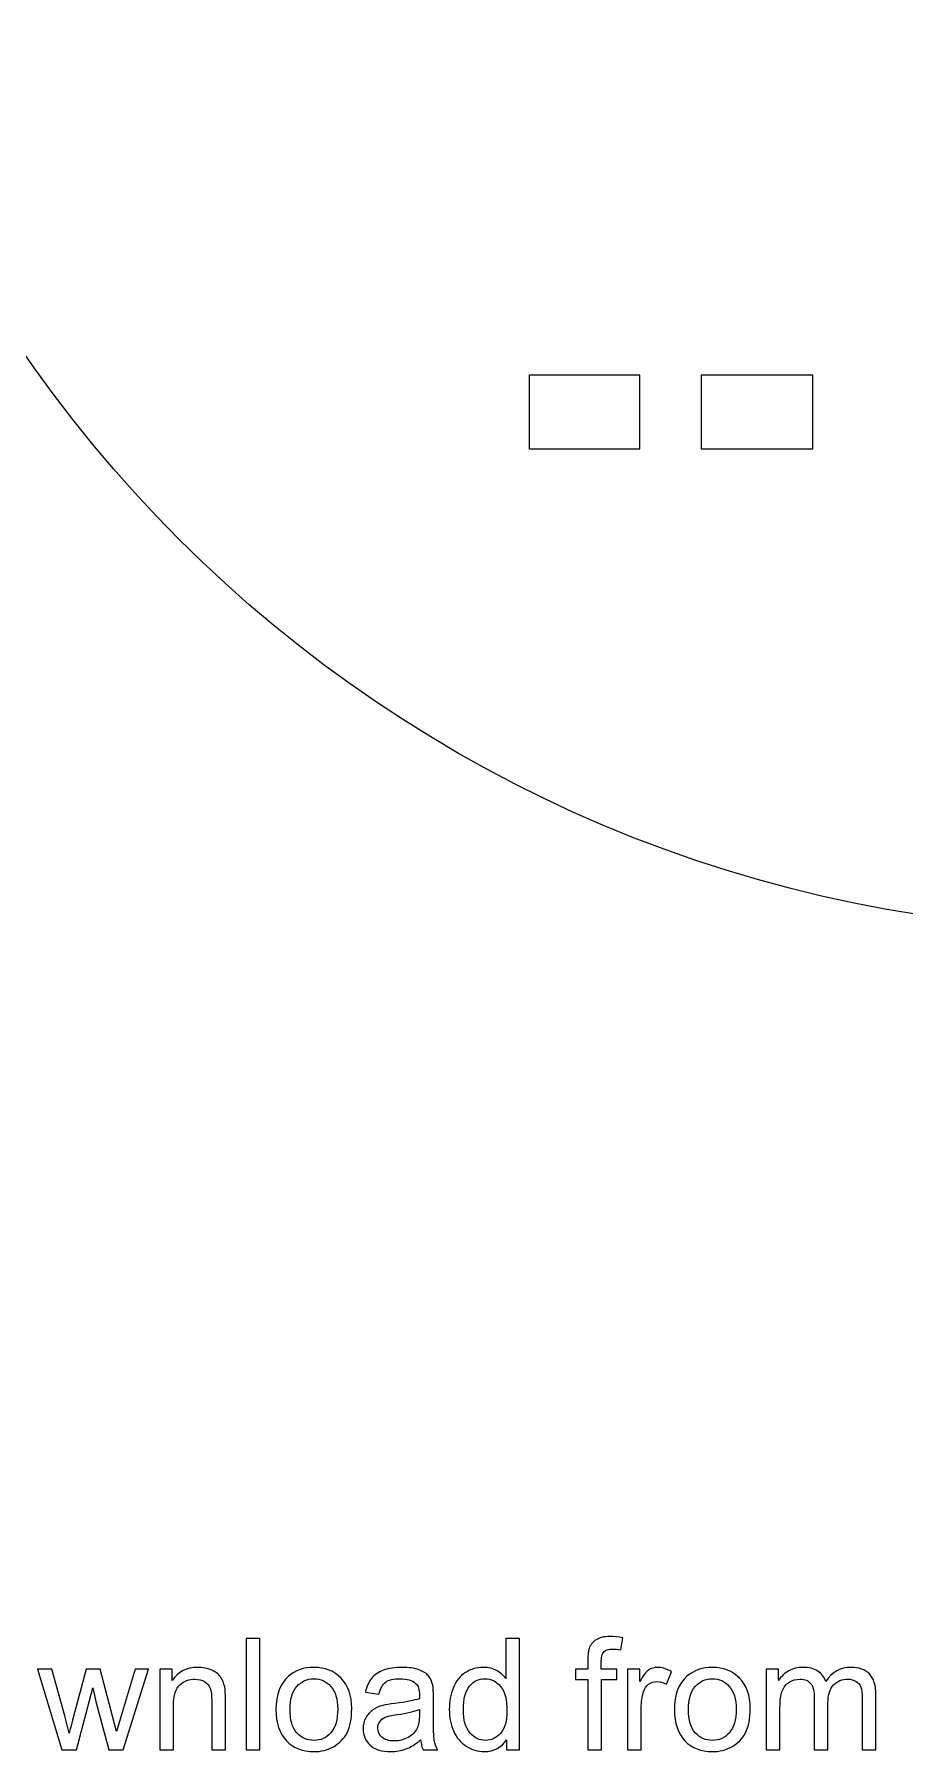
# Model space of a CAD drawing. Header units: millimetres. Extents: x 129 to 460, y -176 to 271.
# Drawn here: x 269.5 to 316.7, y -176.1 to -82.8 of the extents above; entities that cross this region are included whole.
import ezdxf

# ---------------------------------------------------------------- set-up
doc = ezdxf.new("R2010")
doc.units = ezdxf.units.MM
doc.header["$MEASUREMENT"] = 0
doc.layers.add('Layer 1', color=7, linetype='Continuous')

msp = doc.modelspace()

# ---------------------------------------------------------------- linework, layer by layer
at = {"layer": 'Layer 1', "color": 250, "lineweight": 20}
for points in [[(328.6192, 13.5967), (288.5513, 13.5967), (256.0696, -18.8848), (256.0696, -58.9529), (256.0696, -58.9529), (256.0696, -99.0208), (288.5513, -131.5025), (328.6192, -131.5025), (328.6192, -131.5025), (368.6873, -131.5025), (401.1688, -99.0208), (401.1688, -58.9529), (401.1688, -58.9529), (401.1688, -18.8848), (368.6873, 13.5967), (328.6192, 13.5967)], [(296.3538, -101.3365), (296.3538, -101.3365), (302.3538, -101.3365), (302.3538, -101.3365), (302.3538, -101.3365), (302.3538, -101.3365), (302.3538, -105.3365), (302.3538, -105.3365), (302.3538, -105.3365), (302.3538, -105.3365), (296.3538, -105.3365), (296.3538, -105.3365), (296.3538, -105.3365), (296.3538, -105.3365), (296.3538, -101.3365), (296.3538, -101.3365)], [(305.6892, -101.3365), (305.6892, -101.3365), (311.7561, -101.3365), (311.7561, -101.3365), (311.7561, -101.3365), (311.7561, -101.3365), (311.7561, -105.3365), (311.7561, -105.3365), (311.7561, -105.3365), (311.7561, -105.3365), (305.6892, -105.3365), (305.6892, -105.3365), (305.6892, -105.3365), (305.6892, -105.3365), (305.6892, -101.3365), (305.6892, -101.3365)]]:
    msp.add_open_spline(points, degree=3, knots=[0, 0, 0, 0, 0.2, 0.2, 0.2, 0.2, 0.4, 0.4, 0.4, 0.4, 0.6, 0.6, 0.6, 0.6, 1, 1, 1, 1], dxfattribs=at)
at = {"layer": 'Layer 1', "color": 250}
for points, knots in [([(280.9715, -176.0303), (280.9715, -176.0303), (280.9715, -169.9681), (280.9715, -169.9681), (280.9715, -169.9681), (280.9715, -169.9681), (281.7165, -169.9681), (281.7165, -169.9681), (281.7165, -169.9681), (281.7165, -169.9681), (281.7165, -176.0303), (281.7165, -176.0303), (281.7165, -176.0303), (281.7165, -176.0303), (280.9715, -176.0303), (280.9715, -176.0303)], [0, 0, 0, 0, 0.2, 0.2, 0.2, 0.2, 0.4, 0.4, 0.4, 0.4, 0.6, 0.6, 0.6, 0.6, 1, 1, 1, 1]), ([(295.1235, -176.0303), (295.1235, -176.0303), (295.1235, -175.4729), (295.1235, -175.4729), (295.1235, -175.4729), (294.8456, -175.9061), (294.4363, -176.1234), (293.8959, -176.1234), (293.8959, -176.1234), (293.5459, -176.1234), (293.2242, -176.0275), (292.9321, -175.8342), (292.9321, -175.8342), (292.6386, -175.6422), (292.4114, -175.3727), (292.2491, -175.0284), (292.2491, -175.0284), (292.0882, -174.6827), (292.0078, -174.2862), (292.0078, -173.8374), (292.0078, -173.8374), (292.0078, -173.4), (292.0812, -173.0035), (292.2265, -172.6464), (292.2265, -172.6464), (292.3733, -172.2908), (292.592, -172.0171), (292.8841, -171.828), (292.8841, -171.828), (293.1748, -171.6375), (293.5022, -171.5429), (293.862, -171.5429), (293.862, -171.5429), (294.1273, -171.5429), (294.363, -171.5994), (294.569, -171.7109), (294.569, -171.7109), (294.775, -171.8224), (294.9429, -171.9691), (295.0727, -172.1483), (295.0727, -172.1483), (295.0727, -172.1483), (295.0727, -169.9681), (295.0727, -169.9681), (295.0727, -169.9681), (295.0727, -169.9681), (295.8178, -169.9681), (295.8178, -169.9681), (295.8178, -169.9681), (295.8178, -169.9681), (295.8178, -176.0303), (295.8178, -176.0303), (295.8178, -176.0303), (295.8178, -176.0303), (295.1235, -176.0303), (295.1235, -176.0303)], [0, 0, 0, 0, 0.0666667, 0.0666667, 0.0666667, 0.0666667, 0.1333333, 0.1333333, 0.1333333, 0.1333333, 0.2, 0.2, 0.2, 0.2, 0.2666667, 0.2666667, 0.2666667, 0.2666667, 0.3333333, 0.3333333, 0.3333333, 0.3333333, 0.4, 0.4, 0.4, 0.4, 0.4666667, 0.4666667, 0.4666667, 0.4666667, 0.5333333, 0.5333333, 0.5333333, 0.5333333, 0.6, 0.6, 0.6, 0.6, 0.6666667, 0.6666667, 0.6666667, 0.6666667, 0.7333333, 0.7333333, 0.7333333, 0.7333333, 0.8, 0.8, 0.8, 0.8, 0.8666667, 0.8666667, 0.8666667, 0.8666667, 1, 1, 1, 1]), ([(299.5262, -176.0303), (299.5262, -176.0303), (299.5262, -172.2118), (299.5262, -172.2118), (299.5262, -172.2118), (299.5262, -172.2118), (298.8658, -172.2118), (298.8658, -172.2118), (298.8658, -172.2118), (298.8658, -172.2118), (298.8658, -171.6361), (298.8658, -171.6361), (298.8658, -171.6361), (298.8658, -171.6361), (299.5262, -171.6361), (299.5262, -171.6361), (299.5262, -171.6361), (299.5262, -171.6361), (299.5262, -171.1704), (299.5262, -171.1704), (299.5262, -171.1704), (299.5262, -170.8755), (299.5516, -170.6568), (299.6038, -170.5142), (299.6038, -170.5142), (299.6758, -170.3223), (299.8, -170.1657), (299.9806, -170.0458), (299.9806, -170.0458), (300.1598, -169.9258), (300.4124, -169.8665), (300.7369, -169.8665), (300.7369, -169.8665), (300.9472, -169.8665), (301.1786, -169.8919), (301.4326, -169.9413), (301.4326, -169.9413), (301.4326, -169.9413), (301.3211, -170.5933), (301.3211, -170.5933), (301.3211, -170.5933), (301.1659, -170.5665), (301.0206, -170.5523), (300.8823, -170.5523), (300.8823, -170.5523), (300.6565, -170.5523), (300.4971, -170.6003), (300.4025, -170.6963), (300.4025, -170.6963), (300.3094, -170.7922), (300.2628, -170.9714), (300.2628, -171.2339), (300.2628, -171.2339), (300.2628, -171.2339), (300.2628, -171.6361), (300.2628, -171.6361), (300.2628, -171.6361), (300.2628, -171.6361), (301.1179, -171.6361), (301.1179, -171.6361), (301.1179, -171.6361), (301.1179, -171.6361), (301.1179, -172.2118), (301.1179, -172.2118), (301.1179, -172.2118), (301.1179, -172.2118), (300.2713, -172.2118), (300.2713, -172.2118), (300.2713, -172.2118), (300.2713, -172.2118), (300.2713, -176.0303), (300.2713, -176.0303), (300.2713, -176.0303), (300.2713, -176.0303), (299.5262, -176.0303), (299.5262, -176.0303)], [0, 0, 0, 0, 0.05, 0.05, 0.05, 0.05, 0.1, 0.1, 0.1, 0.1, 0.15, 0.15, 0.15, 0.15, 0.2, 0.2, 0.2, 0.2, 0.25, 0.25, 0.25, 0.25, 0.3, 0.3, 0.3, 0.3, 0.35, 0.35, 0.35, 0.35, 0.4, 0.4, 0.4, 0.4, 0.45, 0.45, 0.45, 0.45, 0.5, 0.5, 0.5, 0.5, 0.55, 0.55, 0.55, 0.55, 0.6, 0.6, 0.6, 0.6, 0.65, 0.65, 0.65, 0.65, 0.7, 0.7, 0.7, 0.7, 0.75, 0.75, 0.75, 0.75, 0.8, 0.8, 0.8, 0.8, 0.85, 0.85, 0.85, 0.85, 0.9, 0.9, 0.9, 0.9, 1, 1, 1, 1]), ([(270.9553, -176.0303), (270.9553, -176.0303), (269.6275, -171.6361), (269.6275, -171.6361), (269.6275, -171.6361), (269.6275, -171.6361), (270.4064, -171.6361), (270.4064, -171.6361), (270.4064, -171.6361), (270.4064, -171.6361), (271.1077, -174.1719), (271.1077, -174.1719), (271.1077, -174.1719), (271.1077, -174.1719), (271.3561, -175.1159), (271.3561, -175.1159), (271.3561, -175.1159), (271.366, -175.0693), (271.4422, -174.7674), (271.5833, -174.21), (271.5833, -174.21), (271.5833, -174.21), (272.279, -171.6361), (272.279, -171.6361), (272.279, -171.6361), (272.279, -171.6361), (273.0424, -171.6361), (273.0424, -171.6361), (273.0424, -171.6361), (273.0424, -171.6361), (273.7042, -174.1874), (273.7042, -174.1874), (273.7042, -174.1874), (273.7042, -174.1874), (273.9201, -175.0242), (273.9201, -175.0242), (273.9201, -175.0242), (273.9201, -175.0242), (274.1727, -174.1761), (274.1727, -174.1761), (274.1727, -174.1761), (274.1727, -174.1761), (274.9319, -171.6361), (274.9319, -171.6361), (274.9319, -171.6361), (274.9319, -171.6361), (275.6558, -171.6361), (275.6558, -171.6361), (275.6558, -171.6361), (275.6558, -171.6361), (274.2771, -176.0303), (274.2771, -176.0303), (274.2771, -176.0303), (274.2771, -176.0303), (273.5066, -176.0303), (273.5066, -176.0303), (273.5066, -176.0303), (273.5066, -176.0303), (272.8095, -173.4014), (272.8095, -173.4014), (272.8095, -173.4014), (272.8095, -173.4014), (272.6331, -172.6493), (272.6331, -172.6493), (272.6331, -172.6493), (272.6331, -172.6493), (271.7441, -176.0303), (271.7441, -176.0303), (271.7441, -176.0303), (271.7441, -176.0303), (270.9553, -176.0303), (270.9553, -176.0303)], [0, 0, 0, 0, 0.0526316, 0.0526316, 0.0526316, 0.0526316, 0.1052632, 0.1052632, 0.1052632, 0.1052632, 0.1578947, 0.1578947, 0.1578947, 0.1578947, 0.2105263, 0.2105263, 0.2105263, 0.2105263, 0.2631579, 0.2631579, 0.2631579, 0.2631579, 0.3157895, 0.3157895, 0.3157895, 0.3157895, 0.3684211, 0.3684211, 0.3684211, 0.3684211, 0.4210526, 0.4210526, 0.4210526, 0.4210526, 0.4736842, 0.4736842, 0.4736842, 0.4736842, 0.5263158, 0.5263158, 0.5263158, 0.5263158, 0.5789474, 0.5789474, 0.5789474, 0.5789474, 0.6315789, 0.6315789, 0.6315789, 0.6315789, 0.6842105, 0.6842105, 0.6842105, 0.6842105, 0.7368421, 0.7368421, 0.7368421, 0.7368421, 0.7894737, 0.7894737, 0.7894737, 0.7894737, 0.8421053, 0.8421053, 0.8421053, 0.8421053, 0.8947368, 0.8947368, 0.8947368, 0.8947368, 1, 1, 1, 1]), ([(276.2795, -176.0303), (276.2795, -176.0303), (276.2795, -171.6361), (276.2795, -171.6361), (276.2795, -171.6361), (276.2795, -171.6361), (276.9484, -171.6361), (276.9484, -171.6361), (276.9484, -171.6361), (276.9484, -171.6361), (276.9484, -172.2598), (276.9484, -172.2598), (276.9484, -172.2598), (277.2701, -171.7814), (277.7358, -171.5429), (278.344, -171.5429), (278.344, -171.5429), (278.6093, -171.5429), (278.852, -171.5909), (279.0735, -171.6855), (279.0735, -171.6855), (279.2951, -171.78), (279.4616, -171.9056), (279.5716, -172.0594), (279.5716, -172.0594), (279.6817, -172.2132), (279.7593, -172.3967), (279.8031, -172.6083), (279.8031, -172.6083), (279.8299, -172.7466), (279.844, -172.9879), (279.844, -173.3322), (279.844, -173.3322), (279.844, -173.3322), (279.844, -176.0303), (279.844, -176.0303), (279.844, -176.0303), (279.844, -176.0303), (279.0989, -176.0303), (279.0989, -176.0303), (279.0989, -176.0303), (279.0989, -176.0303), (279.0989, -173.3605), (279.0989, -173.3605), (279.0989, -173.3605), (279.0989, -173.0571), (279.0707, -172.8299), (279.0128, -172.6803), (279.0128, -172.6803), (278.955, -172.5307), (278.852, -172.4108), (278.7052, -172.3205), (278.7052, -172.3205), (278.5585, -172.2316), (278.3849, -172.1864), (278.1873, -172.1864), (278.1873, -172.1864), (277.8712, -172.1864), (277.5989, -172.2866), (277.3689, -172.4884), (277.3689, -172.4884), (277.1389, -172.6888), (277.0246, -173.0712), (277.0246, -173.6328), (277.0246, -173.6328), (277.0246, -173.6328), (277.0246, -176.0303), (277.0246, -176.0303), (277.0246, -176.0303), (277.0246, -176.0303), (276.2795, -176.0303), (276.2795, -176.0303)], [0, 0, 0, 0, 0.0526316, 0.0526316, 0.0526316, 0.0526316, 0.1052632, 0.1052632, 0.1052632, 0.1052632, 0.1578947, 0.1578947, 0.1578947, 0.1578947, 0.2105263, 0.2105263, 0.2105263, 0.2105263, 0.2631579, 0.2631579, 0.2631579, 0.2631579, 0.3157895, 0.3157895, 0.3157895, 0.3157895, 0.3684211, 0.3684211, 0.3684211, 0.3684211, 0.4210526, 0.4210526, 0.4210526, 0.4210526, 0.4736842, 0.4736842, 0.4736842, 0.4736842, 0.5263158, 0.5263158, 0.5263158, 0.5263158, 0.5789474, 0.5789474, 0.5789474, 0.5789474, 0.6315789, 0.6315789, 0.6315789, 0.6315789, 0.6842105, 0.6842105, 0.6842105, 0.6842105, 0.7368421, 0.7368421, 0.7368421, 0.7368421, 0.7894737, 0.7894737, 0.7894737, 0.7894737, 0.8421053, 0.8421053, 0.8421053, 0.8421053, 0.8947368, 0.8947368, 0.8947368, 0.8947368, 1, 1, 1, 1]), ([(282.59, -173.8332), (282.59, -173.0218), (282.8158, -172.4207), (283.2687, -172.0298), (283.2687, -172.0298), (283.6455, -171.7052), (284.107, -171.5429), (284.6502, -171.5429), (284.6502, -171.5429), (285.2528, -171.5429), (285.7467, -171.7405), (286.1305, -172.1356), (286.1305, -172.1356), (286.5129, -172.5293), (286.7048, -173.0754), (286.7048, -173.7711), (286.7048, -173.7711), (286.7048, -174.3355), (286.6202, -174.7786), (286.4508, -175.1018), (286.4508, -175.1018), (286.2815, -175.4249), (286.0345, -175.6761), (285.71, -175.8553), (285.71, -175.8553), (285.3868, -176.0345), (285.0326, -176.1234), (284.6502, -176.1234), (284.6502, -176.1234), (284.035, -176.1234), (283.5383, -175.9273), (283.1587, -175.5336), (283.1587, -175.5336), (282.7791, -175.1399), (282.59, -174.5726), (282.59, -173.8332)], [0, 0, 0, 0, 0.1, 0.1, 0.1, 0.1, 0.2, 0.2, 0.2, 0.2, 0.3, 0.3, 0.3, 0.3, 0.4, 0.4, 0.4, 0.4, 0.5, 0.5, 0.5, 0.5, 0.6, 0.6, 0.6, 0.6, 0.7, 0.7, 0.7, 0.7, 0.8, 0.8, 0.8, 0.8, 1, 1, 1, 1]), ([(290.4485, -175.48), (290.1719, -175.7156), (289.9052, -175.8807), (289.6498, -175.9781), (289.6498, -175.9781), (289.3944, -176.0755), (289.1207, -176.1234), (288.8271, -176.1234), (288.8271, -176.1234), (288.3445, -176.1234), (287.9734, -176.0063), (287.7138, -175.7707), (287.7138, -175.7707), (287.4541, -175.5364), (287.3243, -175.2358), (287.3243, -174.8704), (287.3243, -174.8704), (287.3243, -174.6559), (287.3737, -174.4597), (287.4711, -174.2819), (287.4711, -174.2819), (287.5698, -174.1041), (287.6982, -173.963), (287.8563, -173.8558), (287.8563, -173.8558), (288.0157, -173.7485), (288.1935, -173.6667), (288.3925, -173.6116), (288.3925, -173.6116), (288.5393, -173.5735), (288.7608, -173.5369), (289.0557, -173.5002), (289.0557, -173.5002), (289.6569, -173.4296), (290.1014, -173.3435), (290.385, -173.2448), (290.385, -173.2448), (290.3878, -173.1432), (290.3892, -173.0782), (290.3892, -173.0514), (290.3892, -173.0514), (290.3892, -172.7495), (290.3187, -172.5364), (290.1776, -172.4122), (290.1776, -172.4122), (289.9871, -172.2443), (289.7034, -172.161), (289.3281, -172.161), (289.3281, -172.161), (288.9767, -172.161), (288.7171, -172.2231), (288.5506, -172.3459), (288.5506, -172.3459), (288.3826, -172.4686), (288.2599, -172.686), (288.1794, -172.9992), (288.1794, -172.9992), (288.1794, -172.9992), (287.4513, -172.8976), (287.4513, -172.8976), (287.4513, -172.8976), (287.5176, -172.5858), (287.6263, -172.3332), (287.7787, -172.1413), (287.7787, -172.1413), (287.9311, -171.9494), (288.1512, -171.8026), (288.4391, -171.6982), (288.4391, -171.6982), (288.7255, -171.5952), (289.06, -171.5429), (289.4382, -171.5429), (289.4382, -171.5429), (289.8135, -171.5429), (290.1197, -171.5867), (290.3554, -171.6756), (290.3554, -171.6756), (290.5896, -171.7645), (290.7632, -171.8746), (290.8733, -172.0086), (290.8733, -172.0086), (290.9833, -172.1427), (291.0609, -172.312), (291.1061, -172.5166), (291.1061, -172.5166), (291.1301, -172.6436), (291.1428, -172.8722), (291.1428, -173.201), (291.1428, -173.201), (291.1428, -173.201), (291.1428, -174.1888), (291.1428, -174.1888), (291.1428, -174.1888), (291.1428, -174.8788), (291.1583, -175.3149), (291.1893, -175.4997), (291.1893, -175.4997), (291.219, -175.6846), (291.2811, -175.861), (291.3714, -176.0303), (291.3714, -176.0303), (291.3714, -176.0303), (290.5924, -176.0303), (290.5924, -176.0303), (290.5924, -176.0303), (290.5177, -175.8737), (290.4697, -175.6902), (290.4485, -175.48)], [0, 0, 0, 0, 0.0357143, 0.0357143, 0.0357143, 0.0357143, 0.0714286, 0.0714286, 0.0714286, 0.0714286, 0.1071429, 0.1071429, 0.1071429, 0.1071429, 0.1428571, 0.1428571, 0.1428571, 0.1428571, 0.1785714, 0.1785714, 0.1785714, 0.1785714, 0.2142857, 0.2142857, 0.2142857, 0.2142857, 0.25, 0.25, 0.25, 0.25, 0.2857143, 0.2857143, 0.2857143, 0.2857143, 0.3214286, 0.3214286, 0.3214286, 0.3214286, 0.3571429, 0.3571429, 0.3571429, 0.3571429, 0.3928571, 0.3928571, 0.3928571, 0.3928571, 0.4285714, 0.4285714, 0.4285714, 0.4285714, 0.4642857, 0.4642857, 0.4642857, 0.4642857, 0.5, 0.5, 0.5, 0.5, 0.5357143, 0.5357143, 0.5357143, 0.5357143, 0.5714286, 0.5714286, 0.5714286, 0.5714286, 0.6071429, 0.6071429, 0.6071429, 0.6071429, 0.6428571, 0.6428571, 0.6428571, 0.6428571, 0.6785714, 0.6785714, 0.6785714, 0.6785714, 0.7142857, 0.7142857, 0.7142857, 0.7142857, 0.75, 0.75, 0.75, 0.75, 0.7857143, 0.7857143, 0.7857143, 0.7857143, 0.8214286, 0.8214286, 0.8214286, 0.8214286, 0.8571429, 0.8571429, 0.8571429, 0.8571429, 0.8928571, 0.8928571, 0.8928571, 0.8928571, 0.9285714, 0.9285714, 0.9285714, 0.9285714, 1, 1, 1, 1]), ([(301.6922, -176.0303), (301.6922, -176.0303), (301.6922, -171.6361), (301.6922, -171.6361), (301.6922, -171.6361), (301.6922, -171.6361), (302.3611, -171.6361), (302.3611, -171.6361), (302.3611, -171.6361), (302.3611, -171.6361), (302.3611, -172.3092), (302.3611, -172.3092), (302.3611, -172.3092), (302.5318, -171.9973), (302.6899, -171.7913), (302.8352, -171.6925), (302.8352, -171.6925), (302.9806, -171.5923), (303.14, -171.5429), (303.3136, -171.5429), (303.3136, -171.5429), (303.5648, -171.5429), (303.8202, -171.622), (304.0798, -171.7786), (304.0798, -171.7786), (304.0798, -171.7786), (303.8146, -172.4658), (303.8146, -172.4658), (303.8146, -172.4658), (303.6339, -172.3642), (303.4533, -172.3134), (303.2727, -172.3134), (303.2727, -172.3134), (303.1104, -172.3134), (302.9651, -172.3628), (302.8367, -172.4602), (302.8367, -172.4602), (302.7082, -172.5575), (302.6165, -172.693), (302.5615, -172.8666), (302.5615, -172.8666), (302.4782, -173.1305), (302.4373, -173.4197), (302.4373, -173.7344), (302.4373, -173.7344), (302.4373, -173.7344), (302.4373, -176.0303), (302.4373, -176.0303), (302.4373, -176.0303), (302.4373, -176.0303), (301.6922, -176.0303), (301.6922, -176.0303)], [0, 0, 0, 0, 0.0714286, 0.0714286, 0.0714286, 0.0714286, 0.1428571, 0.1428571, 0.1428571, 0.1428571, 0.2142857, 0.2142857, 0.2142857, 0.2142857, 0.2857143, 0.2857143, 0.2857143, 0.2857143, 0.3571429, 0.3571429, 0.3571429, 0.3571429, 0.4285714, 0.4285714, 0.4285714, 0.4285714, 0.5, 0.5, 0.5, 0.5, 0.5714286, 0.5714286, 0.5714286, 0.5714286, 0.6428571, 0.6428571, 0.6428571, 0.6428571, 0.7142857, 0.7142857, 0.7142857, 0.7142857, 0.7857143, 0.7857143, 0.7857143, 0.7857143, 0.8571429, 0.8571429, 0.8571429, 0.8571429, 1, 1, 1, 1]), ([(304.2407, -173.8332), (304.2407, -173.0218), (304.4665, -172.4207), (304.9194, -172.0298), (304.9194, -172.0298), (305.2962, -171.7052), (305.7577, -171.5429), (306.3009, -171.5429), (306.3009, -171.5429), (306.9035, -171.5429), (307.3974, -171.7405), (307.7812, -172.1356), (307.7812, -172.1356), (308.1636, -172.5293), (308.3555, -173.0754), (308.3555, -173.7711), (308.3555, -173.7711), (308.3555, -174.3355), (308.2709, -174.7786), (308.1015, -175.1018), (308.1015, -175.1018), (307.9322, -175.4249), (307.6852, -175.6761), (307.3607, -175.8553), (307.3607, -175.8553), (307.0375, -176.0345), (306.6833, -176.1234), (306.3009, -176.1234), (306.3009, -176.1234), (305.6857, -176.1234), (305.189, -175.9273), (304.8094, -175.5336), (304.8094, -175.5336), (304.4298, -175.1399), (304.2407, -174.5726), (304.2407, -173.8332)], [0, 0, 0, 0, 0.1, 0.1, 0.1, 0.1, 0.2, 0.2, 0.2, 0.2, 0.3, 0.3, 0.3, 0.3, 0.4, 0.4, 0.4, 0.4, 0.5, 0.5, 0.5, 0.5, 0.6, 0.6, 0.6, 0.6, 0.7, 0.7, 0.7, 0.7, 0.8, 0.8, 0.8, 0.8, 1, 1, 1, 1]), ([(309.229, -176.0303), (309.229, -176.0303), (309.229, -171.6361), (309.229, -171.6361), (309.229, -171.6361), (309.229, -171.6361), (309.8979, -171.6361), (309.8979, -171.6361), (309.8979, -171.6361), (309.8979, -171.6361), (309.8979, -172.257), (309.8979, -172.257), (309.8979, -172.257), (310.0347, -172.0425), (310.2182, -171.8689), (310.4468, -171.7391), (310.4468, -171.7391), (310.6754, -171.6079), (310.935, -171.5429), (311.2271, -171.5429), (311.2271, -171.5429), (311.5517, -171.5429), (311.8184, -171.6107), (312.0258, -171.7447), (312.0258, -171.7447), (312.2333, -171.8802), (312.38, -172.0679), (312.4647, -172.3106), (312.4647, -172.3106), (312.8146, -171.7984), (313.2676, -171.5429), (313.8264, -171.5429), (313.8264, -171.5429), (314.2639, -171.5429), (314.6011, -171.6629), (314.8354, -171.9042), (314.8354, -171.9042), (315.071, -172.1455), (315.1896, -172.5166), (315.1896, -173.0176), (315.1896, -173.0176), (315.1896, -173.0176), (315.1896, -176.0303), (315.1896, -176.0303), (315.1896, -176.0303), (315.1896, -176.0303), (314.4445, -176.0303), (314.4445, -176.0303), (314.4445, -176.0303), (314.4445, -176.0303), (314.4445, -173.2645), (314.4445, -173.2645), (314.4445, -173.2645), (314.4445, -172.9682), (314.4191, -172.7537), (314.3711, -172.6225), (314.3711, -172.6225), (314.3231, -172.4912), (314.2356, -172.3868), (314.1072, -172.3064), (314.1072, -172.3064), (313.9802, -172.2259), (313.8307, -172.1864), (313.6599, -172.1864), (313.6599, -172.1864), (313.3495, -172.1864), (313.0926, -172.2894), (312.888, -172.494), (312.888, -172.494), (312.6834, -172.7001), (312.5818, -173.0289), (312.5818, -173.4804), (312.5818, -173.4804), (312.5818, -173.4804), (312.5818, -176.0303), (312.5818, -176.0303), (312.5818, -176.0303), (312.5818, -176.0303), (311.8367, -176.0303), (311.8367, -176.0303), (311.8367, -176.0303), (311.8367, -176.0303), (311.8367, -173.1784), (311.8367, -173.1784), (311.8367, -173.1784), (311.8367, -172.8482), (311.7761, -172.5999), (311.6547, -172.4348), (311.6547, -172.4348), (311.5334, -172.2697), (311.3344, -172.1864), (311.0592, -172.1864), (311.0592, -172.1864), (310.8504, -172.1864), (310.6571, -172.2415), (310.4793, -172.3515), (310.4793, -172.3515), (310.3015, -172.4616), (310.173, -172.6225), (310.0926, -172.8355), (310.0926, -172.8355), (310.0136, -173.0472), (309.9741, -173.3534), (309.9741, -173.7528), (309.9741, -173.7528), (309.9741, -173.7528), (309.9741, -176.0303), (309.9741, -176.0303), (309.9741, -176.0303), (309.9741, -176.0303), (309.229, -176.0303), (309.229, -176.0303)], [0, 0, 0, 0, 0.0344828, 0.0344828, 0.0344828, 0.0344828, 0.0689655, 0.0689655, 0.0689655, 0.0689655, 0.1034483, 0.1034483, 0.1034483, 0.1034483, 0.137931, 0.137931, 0.137931, 0.137931, 0.1724138, 0.1724138, 0.1724138, 0.1724138, 0.2068966, 0.2068966, 0.2068966, 0.2068966, 0.2413793, 0.2413793, 0.2413793, 0.2413793, 0.2758621, 0.2758621, 0.2758621, 0.2758621, 0.3103448, 0.3103448, 0.3103448, 0.3103448, 0.3448276, 0.3448276, 0.3448276, 0.3448276, 0.3793103, 0.3793103, 0.3793103, 0.3793103, 0.4137931, 0.4137931, 0.4137931, 0.4137931, 0.4482759, 0.4482759, 0.4482759, 0.4482759, 0.4827586, 0.4827586, 0.4827586, 0.4827586, 0.5172414, 0.5172414, 0.5172414, 0.5172414, 0.5517241, 0.5517241, 0.5517241, 0.5517241, 0.5862069, 0.5862069, 0.5862069, 0.5862069, 0.6206897, 0.6206897, 0.6206897, 0.6206897, 0.6551724, 0.6551724, 0.6551724, 0.6551724, 0.6896552, 0.6896552, 0.6896552, 0.6896552, 0.7241379, 0.7241379, 0.7241379, 0.7241379, 0.7586207, 0.7586207, 0.7586207, 0.7586207, 0.7931034, 0.7931034, 0.7931034, 0.7931034, 0.8275862, 0.8275862, 0.8275862, 0.8275862, 0.862069, 0.862069, 0.862069, 0.862069, 0.8965517, 0.8965517, 0.8965517, 0.8965517, 0.9310345, 0.9310345, 0.9310345, 0.9310345, 1, 1, 1, 1]), ([(283.352, -173.8346), (283.352, -174.3962), (283.4748, -174.8167), (283.7203, -175.0947), (283.7203, -175.0947), (283.9673, -175.3741), (284.2763, -175.5138), (284.6502, -175.5138), (284.6502, -175.5138), (285.0199, -175.5138), (285.3276, -175.3741), (285.5745, -175.0933), (285.5745, -175.0933), (285.82, -174.8125), (285.9428, -174.3849), (285.9428, -173.8106), (285.9428, -173.8106), (285.9428, -173.2687), (285.8186, -172.8581), (285.5717, -172.5801), (285.5717, -172.5801), (285.3247, -172.3007), (285.0171, -172.161), (284.6502, -172.161), (284.6502, -172.161), (284.2763, -172.161), (283.9673, -172.2993), (283.7203, -172.5773), (283.7203, -172.5773), (283.4748, -172.8553), (283.352, -173.2744), (283.352, -173.8346)], [0, 0, 0, 0, 0.1111111, 0.1111111, 0.1111111, 0.1111111, 0.2222222, 0.2222222, 0.2222222, 0.2222222, 0.3333333, 0.3333333, 0.3333333, 0.3333333, 0.4444444, 0.4444444, 0.4444444, 0.4444444, 0.5555556, 0.5555556, 0.5555556, 0.5555556, 0.6666667, 0.6666667, 0.6666667, 0.6666667, 0.7777778, 0.7777778, 0.7777778, 0.7777778, 1, 1, 1, 1]), ([(292.7698, -173.8388), (292.7698, -174.4005), (292.8883, -174.8196), (293.1268, -175.0976), (293.1268, -175.0976), (293.3639, -175.3755), (293.6447, -175.5138), (293.9678, -175.5138), (293.9678, -175.5138), (294.2938, -175.5138), (294.5704, -175.3812), (294.799, -175.1159), (294.799, -175.1159), (295.0262, -174.8506), (295.1405, -174.4456), (295.1405, -173.9009), (295.1405, -173.9009), (295.1405, -173.3026), (295.0248, -172.8623), (294.7919, -172.5815), (294.7919, -172.5815), (294.5605, -172.3007), (294.2741, -172.161), (293.934, -172.161), (293.934, -172.161), (293.6024, -172.161), (293.3258, -172.2951), (293.1028, -172.5646), (293.1028, -172.5646), (292.8813, -172.8341), (292.7698, -173.2589), (292.7698, -173.8388)], [0, 0, 0, 0, 0.1111111, 0.1111111, 0.1111111, 0.1111111, 0.2222222, 0.2222222, 0.2222222, 0.2222222, 0.3333333, 0.3333333, 0.3333333, 0.3333333, 0.4444444, 0.4444444, 0.4444444, 0.4444444, 0.5555556, 0.5555556, 0.5555556, 0.5555556, 0.6666667, 0.6666667, 0.6666667, 0.6666667, 0.7777778, 0.7777778, 0.7777778, 0.7777778, 1, 1, 1, 1]), ([(305.0027, -173.8346), (305.0027, -174.3962), (305.1255, -174.8167), (305.371, -175.0947), (305.371, -175.0947), (305.618, -175.3741), (305.927, -175.5138), (306.3009, -175.5138), (306.3009, -175.5138), (306.6706, -175.5138), (306.9783, -175.3741), (307.2252, -175.0933), (307.2252, -175.0933), (307.4707, -174.8125), (307.5935, -174.3849), (307.5935, -173.8106), (307.5935, -173.8106), (307.5935, -173.2687), (307.4693, -172.8581), (307.2224, -172.5801), (307.2224, -172.5801), (306.9754, -172.3007), (306.6678, -172.161), (306.3009, -172.161), (306.3009, -172.161), (305.927, -172.161), (305.618, -172.2993), (305.371, -172.5773), (305.371, -172.5773), (305.1255, -172.8553), (305.0027, -173.2744), (305.0027, -173.8346)], [0, 0, 0, 0, 0.1111111, 0.1111111, 0.1111111, 0.1111111, 0.2222222, 0.2222222, 0.2222222, 0.2222222, 0.3333333, 0.3333333, 0.3333333, 0.3333333, 0.4444444, 0.4444444, 0.4444444, 0.4444444, 0.5555556, 0.5555556, 0.5555556, 0.5555556, 0.6666667, 0.6666667, 0.6666667, 0.6666667, 0.7777778, 0.7777778, 0.7777778, 0.7777778, 1, 1, 1, 1]), ([(290.3892, -173.829), (290.1183, -173.939), (289.7119, -174.0322), (289.17, -174.1084), (289.17, -174.1084), (288.8624, -174.1521), (288.6451, -174.2015), (288.5181, -174.2565), (288.5181, -174.2565), (288.3911, -174.3116), (288.2937, -174.392), (288.2246, -174.4964), (288.2246, -174.4964), (288.1554, -174.6022), (288.1202, -174.7194), (288.1202, -174.8492), (288.1202, -174.8492), (288.1202, -175.0453), (288.195, -175.2104), (288.3459, -175.3417), (288.3459, -175.3417), (288.4969, -175.4729), (288.7171, -175.5392), (289.0064, -175.5392), (289.0064, -175.5392), (289.2928, -175.5392), (289.5482, -175.4771), (289.7726, -175.3516), (289.7726, -175.3516), (289.9955, -175.2274), (290.1606, -175.0566), (290.2651, -174.8407), (290.2651, -174.8407), (290.3455, -174.6728), (290.385, -174.4259), (290.385, -174.0999), (290.385, -174.0999), (290.385, -174.0999), (290.3892, -173.829), (290.3892, -173.829)], [0, 0, 0, 0, 0.0909091, 0.0909091, 0.0909091, 0.0909091, 0.1818182, 0.1818182, 0.1818182, 0.1818182, 0.2727273, 0.2727273, 0.2727273, 0.2727273, 0.3636364, 0.3636364, 0.3636364, 0.3636364, 0.4545455, 0.4545455, 0.4545455, 0.4545455, 0.5454545, 0.5454545, 0.5454545, 0.5454545, 0.6363636, 0.6363636, 0.6363636, 0.6363636, 0.7272727, 0.7272727, 0.7272727, 0.7272727, 0.8181818, 0.8181818, 0.8181818, 0.8181818, 1, 1, 1, 1])]:
    msp.add_open_spline(points, degree=3, knots=knots, dxfattribs=at)

doc.saveas('drawing.dxf')
